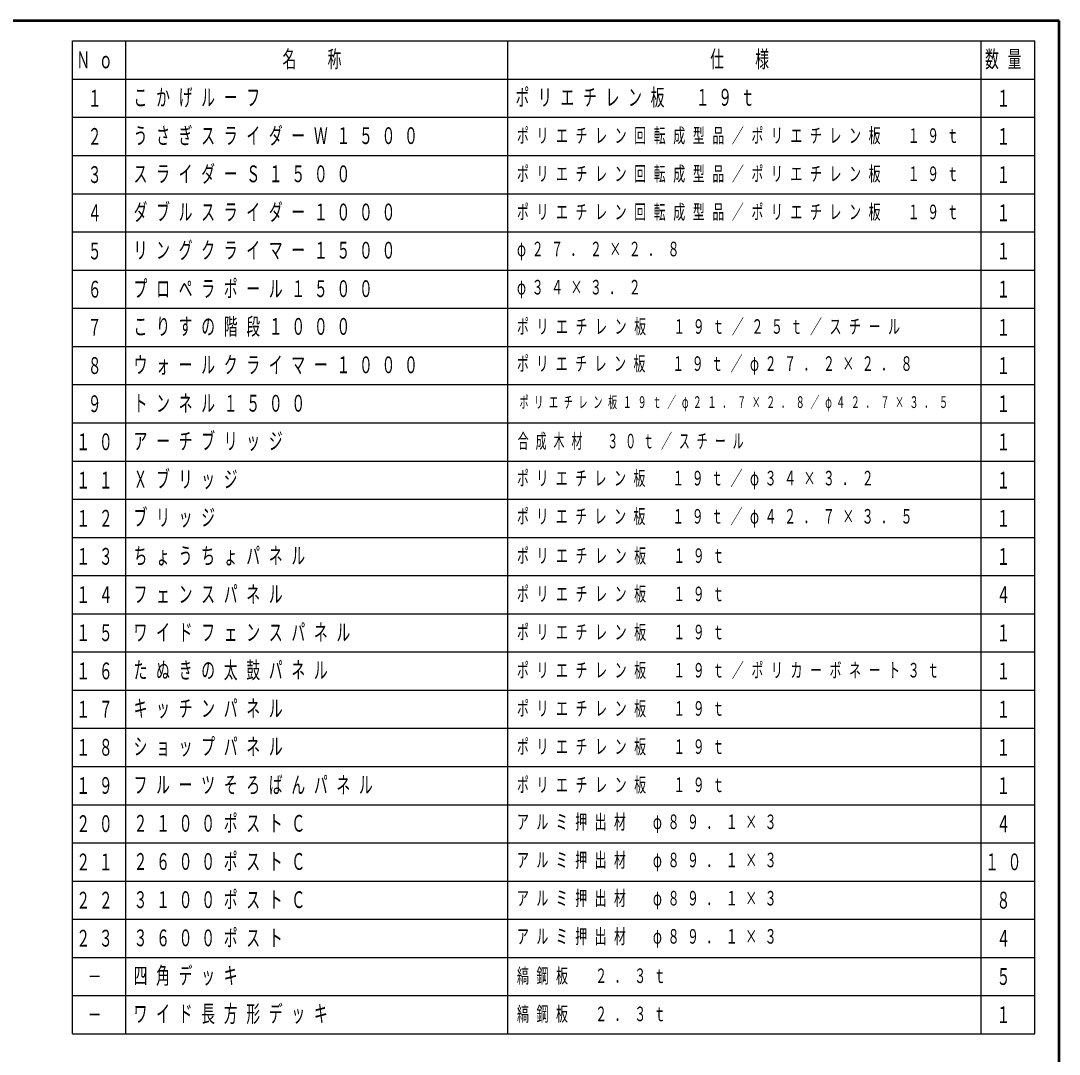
# Model space of a CAD drawing. Units: millimetres on the paper, scale 1:60. Extents: x -385 to 0, y -594 to 267.
# Drawn here: x -136 to 0, y 131.7 to 267 of the extents above; entities that cross this region are included whole.
import ezdxf
from ezdxf.enums import TextEntityAlignment as Align

# ---------------------------------------------------------------- set-up
doc = ezdxf.new("R2010")
doc.units = ezdxf.units.MM
doc.layers.add('CLASS1', color=7, linetype='Continuous', lineweight=25)
doc.layers.add('NAKAMURA図枠', color=7, linetype='Continuous', lineweight=13)
doc.styles.add('ＭＳ ゴシック', font='')
doc.styles.get('ＭＳ ゴシック').set_extended_font_data('MS Gothic')

msp = doc.modelspace()

# ---------------------------------------------------------------- linework, layer by layer
at = {"layer": 'CLASS1'}
for p, q in [((-129.206, 264.357), (-3.206, 264.357)), ((-129.206, 134.357), (-129.206, 264.357)), ((-122.206, 134.357), (-122.206, 264.357)), ((-72.206, 134.357), (-72.206, 264.357)), ((-10.206, 134.357), (-10.206, 264.357)), ((-3.206, 134.357), (-3.206, 264.357)), ((-129.206, 259.357), (-3.206, 259.357)), ((-129.206, 254.357), (-3.206, 254.357)), ((-129.206, 249.357), (-3.206, 249.357)), ((-129.206, 244.357), (-3.206, 244.357)), ((-129.206, 239.357), (-3.206, 239.357)), ((-129.206, 234.357), (-3.206, 234.357)), ((-129.206, 229.357), (-3.206, 229.357)), ((-129.206, 224.357), (-3.206, 224.357)), ((-129.206, 219.357), (-3.206, 219.357)), ((-129.206, 214.357), (-3.206, 214.357)), ((-129.206, 209.357), (-3.206, 209.357)), ((-129.206, 204.357), (-3.206, 204.357)), ((-129.206, 199.357), (-3.206, 199.357)), ((-129.206, 194.357), (-3.206, 194.357)), ((-129.206, 189.357), (-3.206, 189.357)), ((-129.206, 184.357), (-3.206, 184.357)), ((-129.206, 179.357), (-3.206, 179.357)), ((-129.206, 174.357), (-3.206, 174.357)), ((-129.206, 169.357), (-3.206, 169.357)), ((-129.206, 164.357), (-3.206, 164.357)), ((-129.206, 159.357), (-3.206, 159.357)), ((-129.206, 154.357), (-3.206, 154.357)), ((-129.206, 149.357), (-3.206, 149.357)), ((-129.206, 144.357), (-3.206, 144.357)), ((-129.206, 139.357), (-3.206, 139.357)), ((-129.206, 134.357), (-3.206, 134.357))]:
    msp.add_line(p, q, dxfattribs=at)
at = {"layer": 'NAKAMURA図枠', "lineweight": 50}
for p, q in [((0, 267), (-385, 267)), ((0, 0), (0, 267))]:
    msp.add_line(p, q, dxfattribs=at)

# ---------------------------------------------------------------- texts
at = {"layer": 'CLASS1', "style": 'ＭＳ ゴシック', "width": 0.6}
for s, p in [('１', (-127.206, 256.857)), ('１', (-8.206, 256.857)), ('２', (-127.206, 251.857)), ('１', (-8.206, 251.857)), ('３', (-127.206, 246.857)), ('１', (-8.206, 246.857)), ('４', (-127.206, 241.857)), ('１', (-8.206, 241.857)), ('５', (-127.206, 236.857)), ('１', (-8.206, 236.857)), ('６', (-127.206, 231.857)), ('１', (-8.206, 231.857)), ('７', (-127.206, 226.857)), ('１', (-8.206, 226.857)), ('８', (-127.206, 221.857)), ('１', (-8.206, 221.857)), ('９', (-127.206, 216.857)), ('１', (-8.206, 216.857)), ('１', (-8.206, 211.857)), ('１', (-8.206, 206.857)), ('１', (-8.206, 201.857)), ('１', (-8.206, 196.857)), ('４', (-8.206, 191.857)), ('１', (-8.206, 186.857)), ('１', (-8.206, 181.857)), ('１', (-8.206, 176.857)), ('１', (-8.206, 171.857)), ('１', (-8.206, 166.857)), ('４', (-8.206, 161.857)), ('８', (-8.206, 151.857)), ('４', (-8.206, 146.857)), ('５', (-8.206, 141.857)), ('－', (-127.206, 141.857)), ('１', (-8.206, 136.857)), ('－', (-127.206, 136.857))]:
    msp.add_text(s, height=2.199, dxfattribs=at).set_placement(p, align=Align.MIDDLE_LEFT)
at = {"layer": 'CLASS1', "attachment_point": 4, "style": 'ＭＳ ゴシック'}
for s, insert, char_height in [('\\T1.64;\\W0.6;Ｎｏ', (-128.706, 261.857), 2.199), ('\\T1.64;\\W0.6;名\u3000称', (-101.706, 261.857), 2.199), ('\\T1.64;\\W0.6;仕\u3000様', (-45.706, 261.857), 2.199), ('\\T1.64;\\W0.6;数量', (-9.706, 261.857), 2.199), ('\\T1.64;\\W0.6;ポリエチレン板\u3000１９ｔ', (-71.206, 256.857), 2.199), ('\\T1.64;\\W0.6;こかげルーフ', (-121.206, 256.857), 2.199), ('\\T1.64;\\W0.6;うさぎスライダーＷ１５００', (-121.206, 251.857), 2.199), ('\\T1.64;\\W0.6;ポリエチレン回転成型品／ポリエチレン板\u3000１９ｔ', (-71.006, 251.857), 1.906), ('\\T1.64;\\W0.6;スライダーＳ１５００', (-121.206, 246.857), 2.199), ('\\T1.64;\\W0.6;ポリエチレン回転成型品／ポリエチレン板\u3000１９ｔ', (-71.006, 246.857), 1.906), ('\\T1.64;\\W0.6;ダブルスライダー１０００', (-121.206, 241.857), 2.199), ('\\T1.64;\\W0.6;ポリエチレン回転成型品／ポリエチレン板\u3000１９ｔ', (-71.006, 241.857), 1.906), ('\\T1.64;\\W0.6;リングクライマー１５００', (-121.206, 236.857), 2.199), ('\\T1.63;\\W0.6;φ２７．２×２．８', (-71.006, 236.857), 1.906), ('\\T1.64;\\W0.6;プロペラポール１５００', (-121.206, 231.857), 2.199), ('\\T1.63;\\W0.6;φ３４×３．２', (-71.006, 231.857), 1.906), ('\\T1.64;\\W0.6;こりすの階段１０００', (-121.206, 226.857), 2.199), ('\\T1.64;\\W0.6;ポリエチレン板\u3000１９ｔ／２５ｔ／スチール', (-71.006, 226.857), 1.906), ('\\T1.64;\\W0.6;ウォールクライマー１０００', (-121.206, 221.857), 2.199), ('\\T1.63;\\W0.6;ポリエチレン板\u3000１９ｔ／φ２７．２×２．８', (-71.006, 221.857), 1.906), ('\\T1.64;\\W0.6;トンネル１５００', (-121.206, 216.857), 2.199), ('\\T1.63;\\W0.55;ポリエチレン板１９ｔ／φ２１．７×２．８／φ４２．７×３．５', (-70.675, 216.857), 1.54), ('\\T1.64;\\W0.6;１０', (-128.706, 211.857), 2.199), ('\\T1.64;\\W0.6;アーチブリッジ', (-121.206, 211.857), 2.199), ('\\T1.64;\\W0.55;合成木材\u3000３０ｔ／スチール', (-70.906, 211.857), 1.906), ('\\T1.64;\\W0.6;Ｘブリッジ', (-121.206, 206.857), 2.199), ('\\T1.63;\\W0.6;ポリエチレン板\u3000１９ｔ／φ３４×３．２', (-71.006, 206.857), 1.906), ('\\T1.64;\\W0.6;１１', (-128.706, 206.857), 2.199), ('\\T1.64;\\W0.6;１２', (-128.706, 201.857), 2.199), ('\\T1.64;\\W0.6;ブリッジ', (-121.206, 201.857), 2.199), ('\\T1.63;\\W0.6;ポリエチレン板\u3000１９ｔ／φ４２．７×３．５', (-71.006, 201.857), 1.906), ('\\T1.64;\\W0.6;１３', (-128.706, 196.857), 2.199), ('\\T1.64;\\W0.6;ちょうちょパネル', (-121.206, 196.857), 2.199), ('\\T1.64;\\W0.6;ポリエチレン板\u3000１９ｔ', (-71.006, 196.857), 1.906), ('\\T1.64;\\W0.6;フェンスパネル', (-121.206, 191.857), 2.199), ('\\T1.64;\\W0.6;ポリエチレン板\u3000１９ｔ', (-71.006, 191.857), 1.906), ('\\T1.64;\\W0.6;１４', (-128.706, 191.857), 2.199), ('\\T1.64;\\W0.6;１５', (-128.706, 186.857), 2.199), ('\\T1.64;\\W0.6;ワイドフェンスパネル', (-121.206, 186.857), 2.199), ('\\T1.64;\\W0.6;ポリエチレン板\u3000１９ｔ', (-71.006, 186.857), 1.906), ('\\T1.64;\\W0.6;１６', (-128.706, 181.857), 2.199), ('\\T1.64;\\W0.6;たぬきの太鼓パネル', (-121.206, 181.857), 2.199), ('\\T1.64;\\W0.6;ポリエチレン板\u3000１９ｔ／ポリカーボネート３ｔ', (-71.006, 181.857), 1.906), ('\\T1.64;\\W0.6;キッチンパネル', (-121.206, 176.857), 2.199), ('\\T1.64;\\W0.6;ポリエチレン板\u3000１９ｔ', (-71.006, 176.857), 1.906), ('\\T1.64;\\W0.6;１７', (-128.706, 176.857), 2.199), ('\\T1.64;\\W0.6;１８', (-128.706, 171.857), 2.199), ('\\T1.64;\\W0.6;ショップパネル', (-121.206, 171.857), 2.199), ('\\T1.64;\\W0.6;ポリエチレン板\u3000１９ｔ', (-71.006, 171.857), 1.906), ('\\T1.64;\\W0.6;１９', (-128.706, 166.857), 2.199), ('\\T1.64;\\W0.6;フルーツそろばんパネル', (-121.206, 166.857), 2.199), ('\\T1.64;\\W0.6;ポリエチレン板\u3000１９ｔ', (-71.006, 166.857), 1.906), ('\\T1.64;\\W0.6;２１００ポストＣ', (-121.206, 161.857), 2.199), ('\\T1.63;\\W0.6;アルミ押出材\u3000φ８９．１×３', (-71.006, 161.857), 1.906), ('\\T1.64;\\W0.6;２０', (-128.706, 161.857), 2.199), ('\\T1.64;\\W0.6;２１', (-128.706, 156.857), 2.199), ('\\T1.64;\\W0.6;２６００ポストＣ', (-121.206, 156.857), 2.199), ('\\T1.63;\\W0.6;アルミ押出材\u3000φ８９．１×３', (-71.006, 156.857), 1.906), ('\\T1.64;\\W0.6;１０', (-9.706, 156.857), 2.199), ('\\T1.64;\\W0.6;２２', (-128.706, 151.857), 2.199), ('\\T1.64;\\W0.6;３１００ポストＣ', (-121.206, 151.857), 2.199), ('\\T1.63;\\W0.6;アルミ押出材\u3000φ８９．１×３', (-71.006, 151.857), 1.906), ('\\T1.64;\\W0.6;３６００ポスト', (-121.206, 146.857), 2.199), ('\\T1.63;\\W0.6;アルミ押出材\u3000φ８９．１×３', (-71.006, 146.857), 1.906), ('\\T1.64;\\W0.6;２３', (-128.706, 146.857), 2.199), ('\\T1.64;\\W0.6;四角デッキ', (-121.206, 141.857), 2.199), ('\\T1.64;\\W0.6;縞鋼板\u3000２．３ｔ', (-71.006, 141.857), 1.906), ('\\T1.64;\\W0.6;ワイド長方形デッキ', (-121.206, 136.857), 2.199), ('\\T1.64;\\W0.6;縞鋼板\u3000２．３ｔ', (-71.006, 136.857), 1.906)]:
    msp.add_mtext(s, dxfattribs=dict(at, insert=insert, char_height=char_height))

doc.saveas('drawing.dxf')
